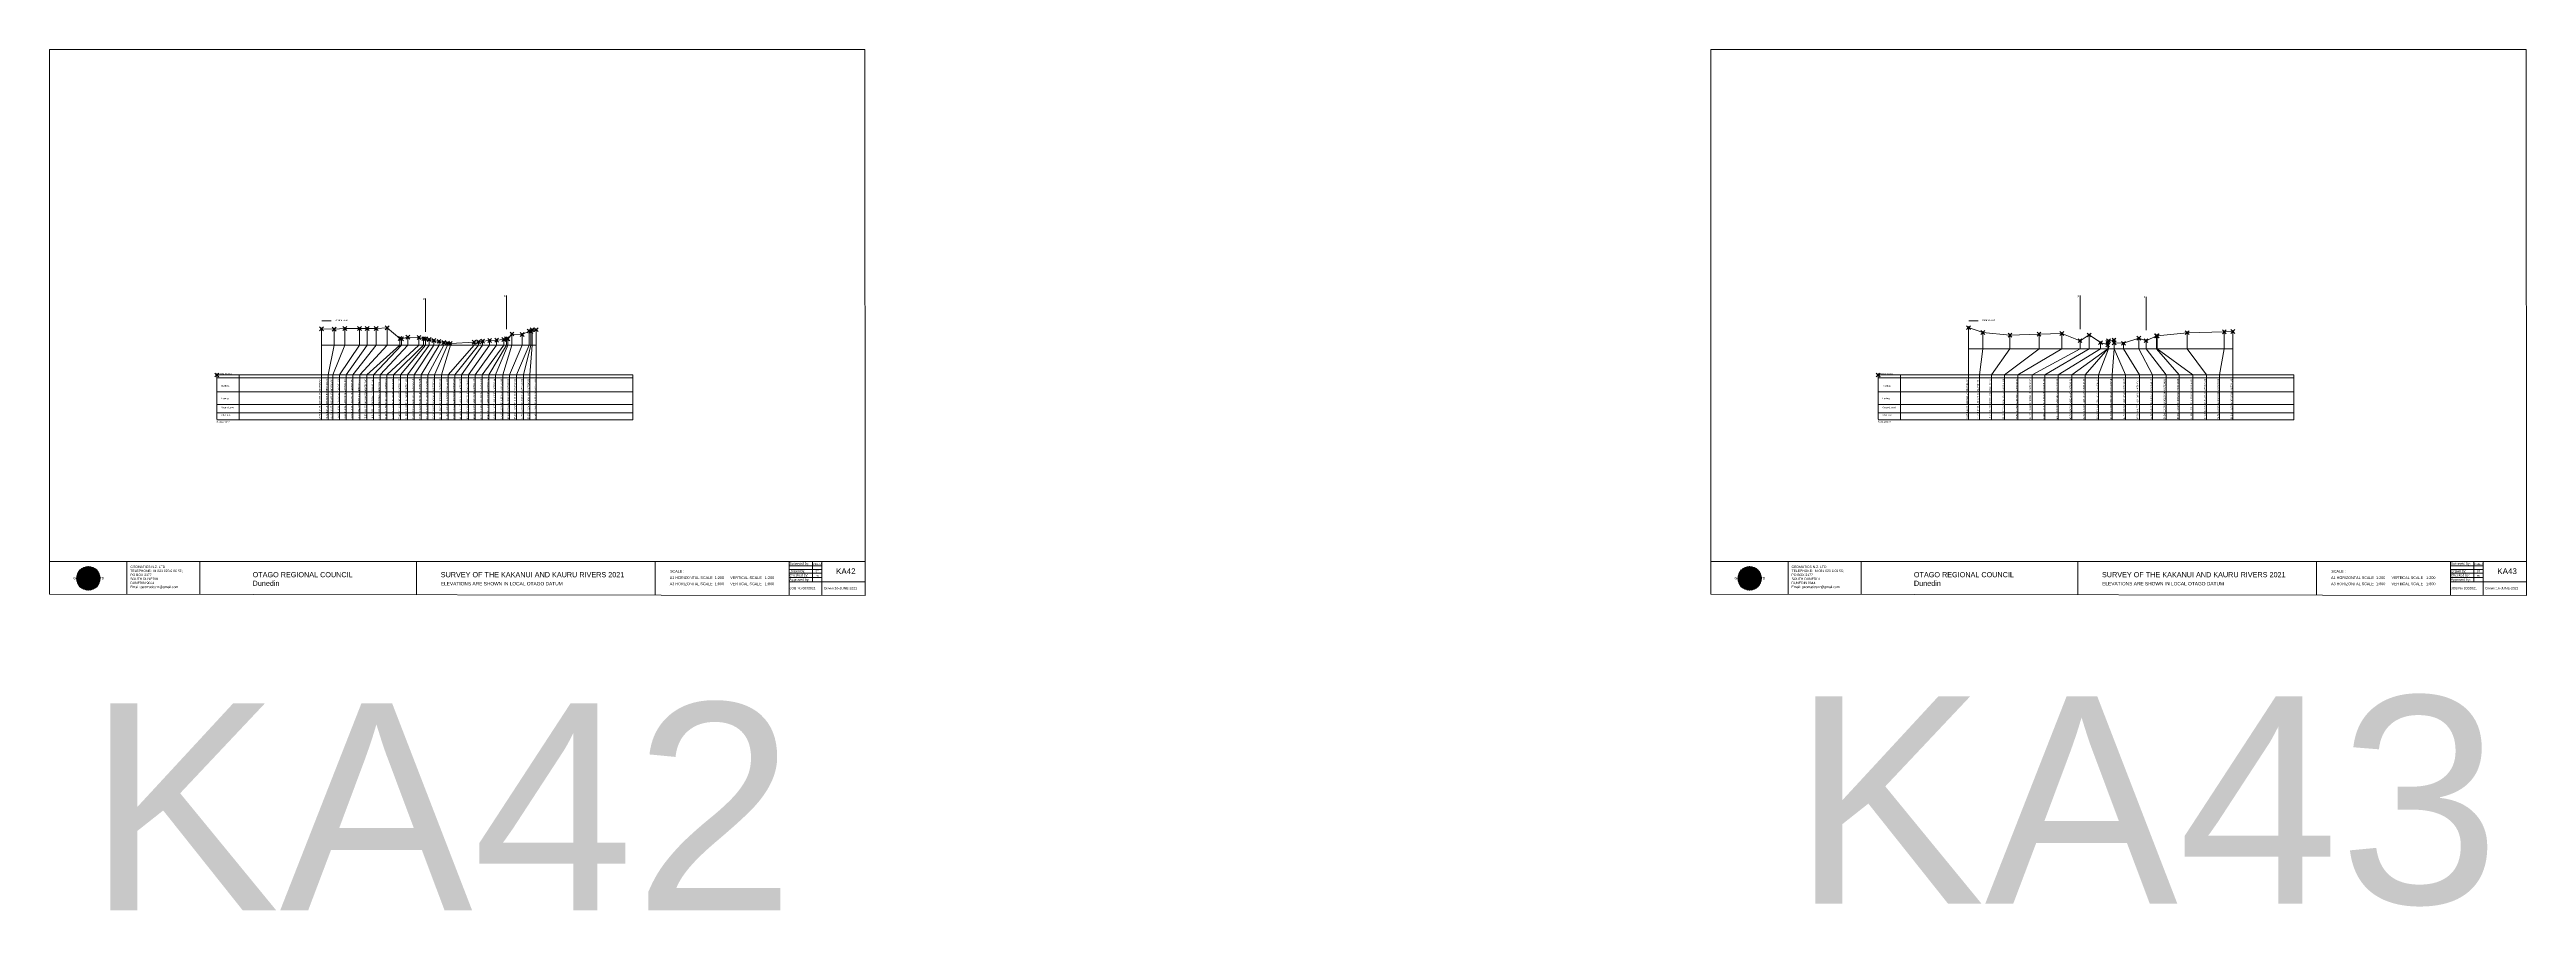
# Model space of a CAD drawing. Header units: millimetres. Extents: x -4102225 to 9709717, y -15023097 to 2258209.
# Drawn here: x 7407378 to 8171970, y -65384 to 200506 of the extents above; entities that cross this region are included whole.
import ezdxf

# ---------------------------------------------------------------- set-up
doc = ezdxf.new("R2010")
doc.units = ezdxf.units.MM
doc.header["$PDMODE"] = 35
doc.header["$PDSIZE"] = 600
doc.layers.get('0').update_dxf_attribs({"lineweight": 0})
doc.layers.add('geo', color=7, linetype='Continuous', lineweight=0)
doc.styles.get("Standard").update_dxf_attribs({"font": 'arial.ttf'})

# ---------------------------------------------------------------- blocks, each defined once
blk = doc.blocks.new('Geomatics_Circle_SPT')
at = {"layer": 'geo', "color": 2, "linetype": 'Continuous', "lineweight": 0}
for p, q in [((0, 25.2), (-25.2, 0)), ((-24.7, 4.9), (-4.9, 24.7)), ((-24.7, -4.9), (4.9, 24.7)), ((4.9, -24.7), (-24.7, 4.9)), ((-24.7, 0), (0, -24.7)), ((-9.7, 23.3), (-23.3, 9.6)), ((9.7, 23.3), (-23.3, -9.7)), ((-23.3, 9.7), (9.7, -23.3)), ((-21, 14), (-14, 21)), ((-21, -14), (14, 21)), ((14, -21), (-21, 14)), ((0, 0), (-17.8, 17.8)), ((0, 0), (-17.8, -17.8)), ((-14, 21), (21, -14)), ((21, 14), (-14, -21)), ((23.3, -9.7), (-9.7, 23.3)), ((-9.7, -23.3), (23.3, 9.7)), ((-4.9, 24.7), (24.7, -4.9)), ((24.7, 4.9), (-4.9, -24.7)), ((25.2, 0), (0, 25.2)), ((0, 0), (17.8, 17.8)), ((0, 0), (17.8, -17.8)), ((0, -24.8), (25.2, 0)), ((4.9, 24.7), (24.7, 4.9)), ((23.3, 9.7), (9.7, 23.3)), ((14, 21), (21, 14)), ((17.8, 18.1), (17.8, 18.1)), ((-4.9, -24.7), (-24.7, -4.9)), ((-23.3, -9.7), (-9.7, -23.3)), ((-14, -21), (-21, -14)), ((-17.8, -17.8), (-17.8, -17.8)), ((24.7, -4.9), (4.9, -24.7)), ((4.9, -24.7), (4.9, -24.7)), ((9.7, -23.3), (23.3, -9.7)), ((21, -14), (14, -21)), ((18.1, -17.8), (18.1, -17.8))]:
    blk.add_line(p, q, dxfattribs=at)
at = {"layer": 'geo', "color": 1, "linetype": 'Continuous', "lineweight": 0}
for p, q in [((-25.2, 0), (9.7, 23.3)), ((-25.2, 0), (-9.6, 23.3)), ((-25.2, 0), (23.3, 9.7)), ((-25.2, 0), (-23.3, 9.7)), ((-23.3, -9.7), (-25.2, 0)), ((-9.6, -23.3), (-25.2, 0)), ((9.7, -23.3), (-25.2, 0)), ((-4.9, 24.8), (-24.7, -4.9)), ((4.9, 24.7), (-24.7, 4.9)), ((14, 21), (-24.7, -4.9)), ((-14, 21), (-24.7, 4.9)), ((21, 14), (-24.7, 4.9)), ((-21, 14), (-24.7, -4.9)), ((0, 0), (-24.7, 4.9)), ((-24.7, 4.9), (-21, -14)), ((-24.7, 4.9), (-4.9, -24.7)), ((-24.7, 4.9), (14, -21)), ((-24.7, 4.9), (-24.7, 4.9)), ((0, 0), (-24.7, -4.9)), ((-23.3, 9.7), (0, 25.2)), ((-23.3, -9.6), (0, 25.2)), ((-23.3, -9.6), (17.8, 17.8)), ((-23.3, 9.7), (-17.8, 17.9)), ((-23.3, -9.6), (-17.8, 17.9)), ((-23.3, 9.7), (17.8, 17.8)), ((-17.8, -17.8), (-23.3, 9.7)), ((0, -25.2), (-23.3, 9.7)), ((-23.3, 9.7), (17.8, -17.8)), ((-23.3, 9.7), (25.2, 0)), ((-23.3, 9.4), (-23.3, 9.4)), ((-23.3, -9.7), (25.2, 0)), ((4.9, 24.8), (-21, -14)), ((-4.9, 24.7), (-21, 14)), ((14, 21), (-21, 14)), ((-14, 21), (-21, -14)), ((0, 0), (-21, 14)), ((-21, 14), (-14, -21)), ((-21, 14), (4.9, -24.7)), ((-21, 14), (-21, 14)), ((24.7, 4.9), (-21, 14)), ((0, 0), (-21, -14)), ((-17.9, 17.6), (-17.9, 17.6)), ((-17.8, 17.8), (9.7, 23.3)), ((-17.8, 17.8), (-9.6, 23.3)), ((-17.8, -17.8), (9.7, 23.3)), ((-17.8, -17.8), (-9.7, 23.3)), ((-9.7, -23.3), (-17.8, 17.8)), ((-17.8, 17.8), (9.7, -23.3)), ((-17.8, 17.8), (23.3, -9.6)), ((-17.8, 17.8), (23.3, 9.7)), ((-17.8, -17.8), (23.3, 9.7)), ((4.9, 24.7), (-14, 21)), ((-4.9, 24.7), (-14, -20.9)), ((0, 0), (-14, 21)), ((-14, 21), (-4.9, -24.7)), ((-14, 21), (-14, 21)), ((24.7, -4.9), (-14, 21)), ((21, 14), (-14, 21)), ((-14, -21), (24.7, 4.9)), ((0, 0), (-14, -21)), ((-9.8, 23.1), (-9.8, 23.1)), ((-9.7, 23.3), (0, 25.2)), ((-9.7, 23.3), (0, -25.2)), ((-9.7, -23.3), (0, 25.2)), ((-9.6, 23.3), (17.8, -17.8)), ((-9.6, 23.3), (25.2, 0)), ((-9.6, 23.3), (17.8, 17.8)), ((-9.6, -23.3), (17.8, 17.9)), ((25.2, 0), (-9.6, -23.3)), ((0, 0), (-4.9, 24.7)), ((-4.9, 24.7), (-4.9, 24.7)), ((21, -14), (-4.9, 24.7)), ((24.8, 4.9), (-4.9, 24.7)), ((14, 21), (-4.9, 24.7)), ((-4.9, -24.7), (21, 14)), ((0, 0), (-4.9, -24.7)), ((-0.2, 25.1), (-0.2, 25.1)), ((0, 25.2), (9.7, -23.3)), ((0, 25.2), (23.3, -9.7)), ((0, 25.2), (23.3, 9.7)), ((0, 25.2), (9.7, 23.3)), ((0, 0), (4.9, 24.7)), ((0, -25.2), (9.7, 23.3)), ((0, 0), (14, 21)), ((0, 0), (21, 14)), ((23.3, 9.7), (0, -25.2)), ((0, 0), (24.8, 4.9)), ((0, 0), (4.9, -24.7)), ((0, 0), (14, -21)), ((0, 0), (21, -14)), ((0, 0), (24.8, -4.9)), ((21, 14), (4.9, 24.8)), ((14, -21), (4.9, 24.7)), ((24.7, -4.9), (4.9, 24.7)), ((4.9, 24.7), (4.9, 24.7)), ((4.9, -24.7), (14, 21)), ((4.9, -24.7), (24.7, 4.9)), ((9.4, 23.3), (9.4, 23.3)), ((9.7, 23.3), (17.8, -17.8)), ((9.7, 23.3), (25.2, 0)), ((9.7, 23.3), (17.8, 17.9)), ((17.8, 17.8), (9.7, -23.3)), ((25.2, 0), (9.7, -23.3)), ((21, -14), (14, 21)), ((24.7, 4.9), (14, 21)), ((14, 21), (14, 21)), ((14, -21), (21, 14)), ((17.6, 17.9), (17.6, 17.9)), ((17.8, 17.8), (23.3, -9.7)), ((17.8, 17.8), (23.3, 9.7)), ((23.3, 9.7), (17.8, -17.8)), ((24.7, -4.9), (21, 14)), ((21, 14), (21, 14)), ((21, -14), (24.7, 4.9)), ((23.1, 9.8), (23.1, 9.8)), ((23.3, 9.7), (25.2, 0)), ((25.2, 0), (23.3, -9.6)), ((24.7, 4.9), (24.7, 4.9)), ((25.1, 0.2), (25.1, 0.2)), ((-25.2, 0), (23.3, -9.7)), ((-25.1, -0.2), (-25.1, -0.2)), ((-24.7, -4.9), (-24.7, -4.9)), ((-24.7, -4.9), (-14, -21)), ((-24.7, -4.9), (4.9, -24.7)), ((-24.7, -4.9), (21, -14)), ((-17.8, -17.8), (-23.3, -9.7)), ((0, -25.2), (-23.3, -9.6)), ((17.8, -17.8), (-23.3, -9.6)), ((-23.1, -9.8), (-23.1, -9.8)), ((-21, -14), (24.7, -4.9)), ((-21, -14), (-21, -14)), ((-21, -14), (-4.9, -24.7)), ((-21, -14), (14, -21)), ((23.3, -9.7), (-17.8, -17.8)), ((-9.6, -23.3), (-17.8, -17.8)), ((9.7, -23.3), (-17.8, -17.8)), ((-17.6, -17.9), (-17.6, -17.9)), ((-14, -21), (21, -14)), ((-14, -21), (-14, -21)), ((-14, -21), (4.9, -24.7)), ((17.8, -17.8), (-9.7, -23.3)), ((0, -25.2), (-9.7, -23.3)), ((-9.4, -23.3), (-9.4, -23.3)), ((-4.9, -24.7), (24.7, -4.9)), ((-4.9, -24.7), (14, -21)), ((-4.9, -24.7), (-4.9, -24.7)), ((23.3, -9.6), (0, -25.2)), ((9.7, -23.3), (0, -25.2)), ((0.2, -25.1), (0.2, -25.1)), ((4.9, -24.7), (21, -14)), ((4.9, -24.7), (4.9, -24.7)), ((17.8, -17.8), (9.7, -23.3)), ((9.8, -23.1), (9.8, -23.1)), ((14, -21), (24.7, -4.9)), ((14, -21), (14, -21)), ((23.3, -9.6), (17.8, -17.8)), ((17.9, -17.6), (17.9, -17.6)), ((21, -14), (21, -14)), ((23.3, -9.4), (23.3, -9.4)), ((24.7, -4.9), (24.7, -4.9))]:
    blk.add_line(p, q, dxfattribs=at)
at = {"layer": 'geo', "color": 114, "linetype": 'Continuous', "lineweight": 0}
for p, q in [((17.9, 17.8), (-25.2, 0)), ((-24.7, 4.9), (14, 21)), ((-24.7, -4.9), (21, 14)), ((-14, -21), (-24.7, 4.9)), ((9.7, 23.3), (-23.3, 9.7)), ((0, 0), (-23.3, 9.7)), ((-23.3, 9.7), (-9.7, -23.3)), ((0, 0), (-23.3, -9.7)), ((-4.9, -24.7), (-21, 14)), ((-20.9, 14), (4.9, 24.7)), ((24.8, 4.9), (-20.9, -14)), ((0, 25.2), (-17.8, 17.8)), ((-17.8, 17.8), (0, -25.2)), ((-14, 21), (-4.9, 24.7)), ((4.9, -24.7), (-14, 21)), ((0, 0), (-9.7, 23.3)), ((0, 0), (-9.7, -23.3)), ((-4.9, 24.7), (14, -21)), ((17.8, -17.8), (0, 25.2)), ((0, 0), (9.7, 23.3)), ((0, 0), (23.3, 9.7)), ((0, 0), (9.7, -23.3)), ((0, 0), (23.3, -9.7)), ((4.9, 24.7), (21, -14)), ((23.3, -9.7), (9.7, 23.3)), ((14, 21), (24.7, -4.9)), ((25.2, 0), (17.8, 17.8)), ((21, 14), (24.7, 4.9)), ((-25.2, 0), (-17.8, -17.8)), ((-21, -14), (-24.7, -4.9)), ((-17.8, -17.8), (25.2, 0)), ((24.8, -4.9), (-14, -21)), ((-9.6, -23.3), (23.3, -9.7)), ((21, -14), (-4.9, -24.8)), ((0, -25.2), (17.9, -17.8)), ((14, -21), (4.9, -24.8))]:
    blk.add_line(p, q, dxfattribs=at)
at = {"layer": 'geo', "color": 250, "linetype": 'Continuous', "lineweight": 0}
for p, q in [((0, 0), (-25.2, 0)), ((24.7, 4.9), (-24.7, 4.9)), ((-24.7, 4.9), (-24.7, -4.9)), ((-23.3, 9.7), (23.3, 9.7)), ((-23.3, 9.7), (-23.3, 9.7)), ((-23.3, -9.7), (-23.3, 9.7)), ((21, 14), (-21, 14)), ((-21, 14), (-21, -14)), ((-17.8, 17.8), (17.8, 17.8)), ((-17.8, -17.8), (-17.8, 17.8)), ((-14, 21), (-14, 21)), ((14, 21), (-14, 21)), ((-14, 20.9), (-14, -21)), ((-9.7, 23.3), (9.7, 23.3)), ((-9.7, -23.3), (-9.7, 23.3)), ((-4.9, 24.7), (4.9, 24.7)), ((-4.9, 24.7), (-4.9, -24.7)), ((0, 0), (0, 25.2)), ((0, 0), (0, -25.2)), ((0, 0), (25.2, 0)), ((4.9, 24.7), (4.9, -24.7)), ((9.7, -23.3), (9.7, 23.3)), ((14, 21), (14, -21)), ((17.8, -17.8), (17.8, 17.8)), ((21, 14), (21, 14)), ((21, -14), (21, 14)), ((23.3, 9.7), (23.3, -9.7)), ((24.7, 4.9), (24.7, 4.9)), ((24.7, -4.9), (24.7, 4.9)), ((-24.7, -4.9), (24.7, -4.9)), ((23.3, -9.7), (-23.3, -9.7)), ((-21, -14), (21, -14)), ((17.8, -17.8), (-17.8, -17.8)), ((-14, -21), (14, -21)), ((9.7, -23.3), (-9.7, -23.3)), ((-4.9, -24.7), (4.9, -24.7))]:
    blk.add_line(p, q, dxfattribs=at)
blk = doc.blocks.new('GeomaticsNZ TITLE BLOCK')
at = {"color": 7, "linetype": 'Continuous', "lineweight": 0}
for p, q in [((0, 94.9), (0, 1579.2)), ((0, 1579.2), (2363.4, 1579.2)), ((2363.4, 1579.2), (2364, 94.9)), ((2364, 94.9), (0, 94.9)), ((0, 94.9), (0, 0)), ((15.9, 94.9), (2364, 94.9)), ((224.3, 95.2), (224.3, -0.3)), ((2364, 94.9), (382.6, 94.9)), ((435.8, 95.2), (435.8, -0.7)), ((1063.4, 94.9), (1063.4, -2.4)), ((1755.4, 94.9), (1755.4, -2.6)), ((2143.9, 94.9), (2143.7, -3)), ((2143.9, 81.9), (2238.6, 81.7)), ((2211.5, 94.9), (2211.5, 36.1)), ((2238.6, 94.8), (2238.6, -3.2)), ((2364, -3.5), (2364, 94.9)), ((0, 0), (2364, -3.5)), ((2143.6, 60.4), (2238.6, 60.4)), ((2143.8, 48.6), (2238.6, 48.6)), ((2143.8, 35.4), (2364, 35.3)), ((2143.9, 71), (2238.6, 71))]:
    blk.add_line(p, q, dxfattribs=at)
at = {"color": 7, "linetype": 'Continuous', "lineweight": 0, "xscale": 1.36, "yscale": 1.36, "zscale": 1.36}
blk.add_blockref('Geomatics_Circle_SPT', (112.4, 45.7), dxfattribs=at)
at = {"color": 7, "linetype": 'Continuous', "lineweight": 0}
for s, p in [('PK&RR', (2213.2, 84.8)), ('ST', (2220.3, 63.6)), ('PK', (2220.4, 50.6))]:
    blk.add_text(s, height=5, dxfattribs=at).set_placement(p)
at = {"color": 7, "linetype": 'Continuous', "lineweight": 0, "attachment_point": 1}
for s, width, heights, insert, char_height in [('{\\C256;GEOMATICS N.Z. LTD                   \\PTELEPHONE:  M 021 023 6 00 55;\\PPO BOX 2177\\PSOUTH DUNEDIN\\PDUNEDIN 9044\\PEmail: geomaticsnz@gmail.com}', 3535.727, [94.7], (234, 82.7), 7), ('{\\C256;Surveyed by:}', 3535.727, [0], (2144.7, 92.4), 7), ('{\\C256;Geomatics N.Z. LTD                   }', 125.079, [15.8], (68.8, 49.9), 7), ('{\\C256;OTAGO REGIONAL COUNCIL\\PDunedin}', 3535.727, [0], (588.6, 64), 15), ('{\\C256;SURVEY OF THE KAKANUI AND KAURU RIVERS 2021}', 3535.727, [0], (1133.8, 64), 15), ('{\\C256;ELEVATIONS ARE SHOWN IN LOCAL OTAGO DATUM}', 3535.727, [0], (1134.1, 35.4), 10), ('{\\C256;Approved by:}', 3535.727, [0], (2144.7, 45.9), 7), ('{\\C256;Checked by:}', 3535.727, [0], (2144.7, 58.6), 7), ('{\\C256;JOB No 0032021}', 3535.727, [0], (2145.3, 20.8), 7), ('{\\C256;Drawn by:}', 3535.727, [0], (2145.8, 70.4), 7), ('{\\C256;Drawn:16-JUNE-2021}', 3535.727, [0], (2244.7, 20.7), 7)]:
    blk.add_mtext_dynamic_manual_height_columns(s, width=width, gutter_width=159, heights=heights, dxfattribs=dict(at, insert=insert, char_height=char_height))

msp = doc.modelspace()

# ---------------------------------------------------------------- linework, layer by layer
at = {"lineweight": 0}
for p, q in [((7523434.476, 113287.219), (7523434.476, 123645.857)), ((7548424.827, 114160.652), (7548424.827, 124519.29)), ((8034170.529, 114158.031), (8034170.529, 124516.669)), ((8054543.352, 113801.077), (8054543.352, 124159.715)), ((7999732.381, 114623), (7999732.381, 86175.74)), ((7999732.381, 108049.629), (8081336.593, 108049.629)), ((8004158.608, 108049.629), (8003146.601, 100000)), ((8004158.608, 113113), (8004158.608, 108049.629)), ((8012543.883, 108049.629), (8006824.61, 100000)), ((8021512.501, 108049.629), (8010825.797, 100000)), ((8012543.883, 112262), (8012543.883, 108049.629)), ((8028512.086, 108049.629), (8015011.577, 100000)), ((8034170.529, 108049.629), (8019382.109, 100000)), ((8021512.501, 112572), (8021512.501, 108049.629)), ((8036953.216, 108049.629), (8023260.154, 100000)), ((8040507.869, 108049.629), (8027424.552, 100000)), ((8028512.086, 112821), (8028512.086, 108049.629)), ((8042717.653, 108049.629), (8031584.912, 100000)), ((8034170.529, 110581), (8034170.529, 108049.629)), ((8042704.82, 108049.629), (8035745.272, 100000)), ((8036953.216, 112341), (8036953.216, 108049.629)), ((8042927.335, 108049.629), (8039881.874, 100000)), ((8040507.869, 109981), (8040507.869, 108049.629)), ((8042704.82, 109311), (8042704.82, 108049.629)), ((8042717.653, 110071), (8042717.653, 108049.629)), ((8042927.335, 110581), (8042927.335, 108049.629)), ((8044660.06, 108049.629), (8044094.104, 100000)), ((8044660.06, 110811), (8044660.06, 108049.629)), ((8044719.426, 109931), (8044719.426, 108049.629)), ((8044719.426, 108049.629), (8048245.119, 100000)), ((8047575.019, 109770), (8047575.019, 108049.629)), ((8047575.019, 108049.629), (8052517.138, 100000)), ((8052317.69, 111370), (8052317.69, 108049.629)), ((8052317.69, 108049.629), (8056558.791, 100000)), ((8054543.352, 110581), (8054543.352, 108049.629)), ((8054543.352, 108049.629), (8060734.434, 100000)), ((8057789.258, 112070), (8057789.258, 108049.629)), ((8057789.258, 108049.629), (8064785.511, 100000)), ((8057990.243, 112110), (8057990.243, 108049.629)), ((8057990.243, 108049.629), (8068932.567, 100000)), ((8067240.618, 113059), (8067240.618, 108049.629)), ((8067240.618, 108049.629), (8073155.962, 100000)), ((8078705.313, 108049.629), (8077192.31, 100000)), ((8078705.313, 113289), (8078705.313, 108049.629)), ((8081336.593, 113389), (8081336.593, 86175.74)), ((7459019.599, 100000), (7459019.599, 86302.518)), ((7459019.599, 100000), (7587394.726, 100000)), ((7465921.94, 100000), (7465921.94, 86175.74)), ((7971833.665, 100000), (7971833.665, 86302.518)), ((7971833.665, 100000), (8100208.792, 100000)), ((7978736.007, 100000), (7978736.007, 86175.74)), ((8003146.601, 86175.74), (8003146.601, 100000)), ((8006824.61, 86175.74), (8006824.61, 100000)), ((8010825.797, 86175.74), (8010825.797, 100000)), ((8015011.577, 86175.74), (8015011.577, 100000)), ((8019382.109, 86175.74), (8019382.109, 100000)), ((8023260.154, 86175.74), (8023260.154, 100000)), ((8027424.552, 86175.74), (8027424.552, 100000)), ((8031584.912, 86175.74), (8031584.912, 100000)), ((8035745.272, 86175.74), (8035745.272, 100000)), ((8039881.874, 86175.74), (8039881.874, 100000)), ((8044094.104, 86175.74), (8044094.104, 100000)), ((8048245.119, 86175.74), (8048245.119, 100000)), ((8052517.138, 86175.74), (8052517.138, 100000)), ((8056558.791, 86175.74), (8056558.791, 100000)), ((8060734.434, 86175.74), (8060734.434, 100000)), ((8064785.511, 86175.74), (8064785.511, 100000)), ((8068932.567, 86175.74), (8068932.567, 100000)), ((8073155.962, 86175.74), (8073155.962, 100000)), ((8077192.31, 86175.74), (8077192.31, 100000)), ((8100208.792, 100000), (8100208.792, 86175.74)), ((7459019.599, 99153.568), (7587394.726, 99153.568)), ((7459019.599, 94830.946), (7587394.726, 94830.946)), ((7971833.665, 99153.568), (8100208.792, 99153.568)), ((7971833.665, 94830.946), (8100208.792, 94830.946)), ((7459019.599, 90885.991), (7587394.726, 90885.991)), ((7459019.599, 88325.82), (7587394.726, 88325.82)), ((7459019.599, 86175.74), (7587394.726, 86175.74)), ((7971833.665, 90885.991), (8100208.792, 90885.991)), ((7971833.665, 88325.82), (8100208.792, 88325.82)), ((7971833.665, 86175.74), (8100208.792, 86175.74))]:
    msp.add_line(p, q, dxfattribs=at)
at = {"color": 1, "lineweight": 0}
for p, q in [((7491420.522, 116673.482), (7494327.253, 116673.482)), ((7999796.078, 116673.482), (8002702.809, 116673.482))]:
    msp.add_line(p, q, dxfattribs=at)
for p, q in [((7491304.333, 114232), (7491304.333, 86175.74)), ((7491304.333, 109237.972), (7557605.304, 109237.972)), ((7495246.948, 109237.972), (7493371.388, 100000)), ((7498514.361, 109237.972), (7494796.431, 100000)), ((7495246.948, 114162), (7495246.948, 109237.972)), ((7503091.318, 109237.972), (7496851.038, 100000)), ((7498514.361, 114372), (7498514.361, 109237.972)), ((7505413.886, 109237.972), (7498905.645, 100000)), ((7508224.174, 109237.972), (7501039.341, 100000)), ((7503091.318, 114322), (7503091.318, 109237.972)), ((7511567.047, 109237.972), (7503155.728, 100000)), ((7515560.403, 109237.972), (7505285.408, 100000)), ((7505413.886, 114362), (7505413.886, 109237.972)), ((7508224.174, 114351), (7508224.174, 109237.972)), ((7511567.047, 114531), (7511567.047, 109237.972)), ((7515560.403, 111231), (7515560.403, 109237.972)), ((7516038.628, 111131), (7516038.628, 109237.972)), ((7517966.823, 111641), (7517966.823, 109237.972)), ((7521409.562, 111551), (7521409.562, 109237.972)), ((7522860.602, 111201), (7522860.602, 109237.972)), ((7523434.476, 111151), (7523434.476, 109237.972)), ((7524552.121, 110930), (7524552.121, 109237.972)), ((7525999.257, 110650), (7525999.257, 109237.972)), ((7527605.765, 110370), (7527605.765, 109237.972)), ((7529117.49, 110030), (7529117.49, 109237.972)), ((7530231.586, 109870), (7530231.586, 109237.972)), ((7531099.681, 109730), (7531099.681, 109237.972)), ((7538416.14, 110160), (7538416.14, 109237.972)), ((7539765.136, 110240), (7539765.136, 109237.972)), ((7541076.308, 110470), (7541076.308, 109237.972)), ((7543233.542, 110649), (7543233.542, 109237.972)), ((7545396.689, 110769), (7545396.689, 109237.972)), ((7547612.472, 110979), (7547612.472, 109237.972)), ((7548424.827, 111149), (7548424.827, 109237.972)), ((7548877.942, 111169), (7548877.942, 109237.972)), ((7550122.21, 112649), (7550122.21, 109237.972)), ((7553238.304, 112479), (7553238.304, 109237.972)), ((7555426.031, 113569), (7555426.031, 109237.972)), ((7555949.575, 113399), (7555949.575, 109237.972)), ((7556331.608, 113939), (7556331.608, 109237.972)), ((7493371.388, 86175.74), (7493371.388, 100000)), ((7494796.431, 86175.74), (7494796.431, 100000)), ((7496851.038, 86175.74), (7496851.038, 100000)), ((7498905.645, 86175.74), (7498905.645, 100000)), ((7501039.341, 86175.74), (7501039.341, 100000)), ((7503155.728, 86175.74), (7503155.728, 100000)), ((7505285.408, 86175.74), (7505285.408, 100000)), ((7507337.528, 86175.74), (7507337.528, 100000)), ((7509392.231, 86175.74), (7509392.231, 100000)), ((7511494.559, 86175.74), (7511494.559, 100000)), ((7513581.012, 86175.74), (7513581.012, 100000)), ((7515682.671, 86175.74), (7515682.671, 100000)), ((7517836.642, 86175.74), (7517836.642, 100000)), ((7519938.875, 86175.74), (7519938.875, 100000)), ((7522072.189, 86175.74), (7522072.189, 100000)), ((7524118.476, 86175.74), (7524118.476, 100000)), ((7526250.164, 86175.74), (7526250.164, 100000)), ((7528329.922, 86175.74), (7528329.922, 100000)), ((7530386.155, 86175.74), (7530386.155, 100000)), ((7532477.199, 86175.74), (7532477.199, 100000)), ((7534593.203, 86175.74), (7534593.203, 100000)), ((7536722.309, 86175.74), (7536722.309, 100000)), ((7538773.76, 86175.74), (7538773.76, 100000)), ((7540886.417, 86175.74), (7540886.417, 100000)), ((7541076.308, 100000), (7541076.308, 99937.692)), ((7542958.525, 86175.74), (7542958.525, 100000)), ((7545081.128, 86175.74), (7545081.128, 100000)), ((7547355.024, 86175.74), (7547355.024, 100000)), ((7549370.995, 86175.74), (7549370.995, 100000)), ((7551504.309, 86175.74), (7551504.309, 100000)), ((7553707.818, 86175.74), (7553707.818, 100000)), ((7555630.067, 86175.74), (7555630.067, 100000)), ((7587394.726, 100000), (7587394.726, 86175.74))]:
    msp.add_line(p, q)
at = {"color": 7}
for p, q in [((7516038.628, 109237.972), (7507337.528, 100000)), ((7517966.823, 109237.972), (7509392.231, 100000)), ((7521409.562, 109237.972), (7511494.559, 100000)), ((7522860.602, 109237.972), (7513581.012, 100000)), ((7523434.476, 109237.972), (7515682.671, 100000)), ((7524552.121, 109237.972), (7517836.642, 100000)), ((7525999.257, 109237.972), (7519938.875, 100000)), ((7527605.765, 109237.972), (7522072.189, 100000)), ((7529117.49, 109237.972), (7524118.476, 100000)), ((7530231.586, 109237.972), (7526250.164, 100000)), ((7531099.681, 109237.972), (7528329.922, 100000)), ((7538416.14, 109237.972), (7530386.155, 100000)), ((7539765.136, 109237.972), (7532477.199, 100000)), ((7541076.308, 109237.972), (7534593.203, 100000)), ((7543233.542, 109237.972), (7536722.309, 100000)), ((7545396.689, 109237.972), (7538773.76, 100000)), ((7547612.472, 109237.972), (7540886.417, 100000)), ((7548424.827, 109237.972), (7542958.525, 100000)), ((7548877.942, 109237.972), (7545081.128, 100000)), ((7550122.21, 109237.972), (7547355.024, 100000)), ((7553238.304, 109237.972), (7549370.995, 100000)), ((7555426.031, 109237.972), (7551504.309, 100000)), ((7555949.575, 109237.972), (7553707.818, 100000)), ((7556331.608, 109237.972), (7555630.067, 100000)), ((7557605.304, 113979), (7557605.304, 86175.74))]:
    msp.add_line(p, q, dxfattribs=at)
at = {"color": 1}
for points in [[(7491304.333, 114232), (7495246.948, 114162), (7498514.361, 114372), (7503091.318, 114322), (7505413.886, 114362), (7508224.174, 114351), (7511567.047, 114531), (7515560.403, 111231), (7516038.628, 111131), (7517966.823, 111641), (7521409.562, 111551), (7522860.602, 111201), (7523434.476, 111151), (7524552.121, 110930), (7525999.257, 110650), (7527605.765, 110370), (7529117.49, 110030), (7530231.586, 109870), (7531099.681, 109730), (7538416.14, 110160), (7539765.136, 110240), (7541076.308, 110470), (7543233.542, 110649), (7545396.689, 110769), (7547612.472, 110979), (7548424.827, 111149), (7548877.942, 111169), (7550122.21, 112649), (7553238.304, 112479), (7555426.031, 113569), (7555949.575, 113569), (7556331.608, 113939), (7557605.304, 113979)], [(7999732.381, 114623), (8004158.608, 113113), (8012543.883, 112262), (8021512.501, 112572), (8028512.086, 112821), (8034170.529, 110581), (8036953.216, 112341), (8040507.869, 109981), (8042704.82, 109311), (8042704.82, 110071), (8042927.335, 110581), (8044660.06, 110811), (8044719.426, 109931), (8047575.019, 109770), (8052317.69, 111370), (8054543.352, 110581), (8057789.258, 112070), (8057990.243, 112110), (8067240.618, 113059), (8078705.313, 113289), (8081336.593, 113389)]]:
    msp.add_lwpolyline(points, dxfattribs=at)
at = {"color": 7}
for p in [(7491304.333, 114232), (7495246.948, 114162), (7498514.361, 114372), (7503091.318, 114322), (7505413.886, 114362), (7508224.174, 114351), (7511567.047, 114531), (7999732.381, 114623), (7515560.403, 111231), (7516038.628, 111131), (7517966.823, 111641), (7521409.562, 111551), (7522860.602, 111201), (7523434.476, 111151), (7524552.121, 110930), (7525999.257, 110650), (7527605.765, 110370), (7529117.49, 110030), (7530231.586, 109870), (7531099.681, 109730), (7538416.14, 110160), (7539765.136, 110240), (7541076.308, 110470), (7543233.542, 110649), (7545396.689, 110769), (7547612.472, 110979), (7548424.827, 111149), (7548877.942, 111169), (7550122.21, 112649), (7553238.304, 112479), (7555426.031, 113569), (7555949.575, 113399), (7556331.608, 113939), (7557605.304, 113979), (8004158.608, 113113), (8012543.883, 112262), (8021512.501, 112572), (8028512.086, 112821), (8034170.529, 110581), (8036953.216, 112341), (8040507.869, 109981), (8042704.82, 109311), (8042717.653, 110071), (8042927.335, 110581), (8044660.06, 110811), (8044719.426, 109931), (8047575.019, 109770), (8052317.69, 111370), (8054543.352, 110581), (8057789.258, 112070), (8057990.243, 112110), (8067240.618, 113059), (8078705.313, 113289), (8081336.593, 113389)]:
    msp.add_point(p, dxfattribs=at)
at = {"lineweight": 0}
for p in [(7459019.599, 100000), (7459019.599, 100000), (7971833.665, 100000), (7971833.665, 100000)]:
    msp.add_point(p, dxfattribs=at)

# ---------------------------------------------------------------- block references
at = {"color": 7, "lineweight": 0, "xscale": 106.5053773992074, "yscale": 106.5053773992074, "zscale": 106.5053773992074}
for p in [(7407378.428, 32308.825), (7920192.495, 32308.825)]:
    msp.add_blockref('GeomaticsNZ TITLE BLOCK', p, dxfattribs=at)

# ---------------------------------------------------------------- texts
at = {"lineweight": 0}
for s, height, p in [('Ground Level', 473.07414, (7495612.854, 116673.482)), ('Ground Level', 473.07414, (8003988.41, 116673.482)), ('DATUM 100.00', 473.07414, (7458952.662, 100135.982)), ('DATUM 100.00', 473.07414, (7971766.728, 100135.982)), ('Easting', 473.0741, (7460394.782, 92527.941)), ('Northing', 473.0741, (7460463.666, 96387.343)), ('Easting', 473.0741, (7973208.849, 92527.941)), ('Northing', 473.0741, (7973277.732, 96387.343)), ('Section KA42', 473.07414, (7458952.651, 85257.825)), ('Ground Level', 473.07414, (7460411.885, 89738.63)), ('Chainage', 473.0741, (7460414.144, 87414.494)), ('Section KA43', 473.07414, (7971766.718, 85257.825)), ('Ground Level', 473.07414, (7973225.952, 89738.63)), ('Chainage', 473.0741, (7973228.21, 87414.494))]:
    msp.add_text(s, height=height, dxfattribs=at).set_placement(p)
for s, p in [(' -8.70  114.23  1430168.18  4997505.82', (7491085.957, 86153.571)), (' -4.75  114.16  1430164.96  4997508.14', (7493182.554, 86153.571)), (' -1.49  114.37  1430162.13  4997509.82', (7494693.009, 86153.571)), ('  3.09  114.32  1430157.97  4997511.70', (7496789.606, 86146.409)), ('  5.41  114.36  1430155.94  4997512.83', (7498886.204, 86146.75)), ('  8.22  114.35  1430153.26  4997513.75', (7500982.801, 86147.432)), (' 11.57  114.53  1430150.45  4997515.61', (7503079.398, 86099.683)), (' 15.56  111.23  1430146.88  4997517.40', (7505175.995, 86099.683)), (' 16.04  111.13  1430146.44  4997517.59', (7507272.592, 86099.683)), (' 17.97  111.64  1430144.75  4997518.52', (7509369.189, 86099.683)), (' 21.41  111.55  1430141.64  4997520.00', (7511465.786, 86155.276)), (' 22.86  111.20  1430140.43  4997520.82', (7513562.383, 86155.276)), (' 23.43  111.15  1430140.05  4997521.33', (7515658.98, 86155.276)), (' 24.55  110.93  1430139.05  4997521.83', (7517755.577, 86155.276)), (' 26.00  110.65  1430137.81  4997522.58', (7519852.174, 86155.276)), (' 27.61  110.37  1430136.40  4997523.35', (7521948.771, 86155.276)), (' 29.12  110.03  1430135.06  4997524.05', (7524045.368, 86155.276)), (' 30.23  109.87  1430134.36  4997525.09', (7526141.965, 86146.409)), (' 31.10  109.73  1430133.50  4997525.33', (7528238.562, 86146.409)), (' 38.42  110.16  1430126.96  4997528.62', (7530335.159, 86146.409)), (' 39.77  110.24  1430125.67  4997529.07', (7532431.756, 86146.409)), (' 41.08  110.47  1430124.44  4997529.55', (7534528.353, 86166.872)), (' 43.23  110.65  1430122.70  4997530.87', (7536624.951, 86166.872)), (' 45.40  110.77  1430120.76  4997531.83', (7538721.548, 86166.872)), (' 47.61  110.98  1430118.89  4997533.03', (7540818.145, 86166.872)), (' 48.42  111.15  1430118.08  4997533.24', (7542914.742, 86166.872)), (' 48.88  111.17  1430117.70  4997533.49', (7545011.339, 86166.872)), (' 50.12  112.65  1430116.54  4997533.96', (7547107.936, 86146.75)), (' 53.24  112.48  1430113.83  4997535.50', (7549204.533, 86146.75)), (' 55.43  113.57  1430111.97  4997536.66', (7551301.13, 86146.75)), (' 55.95  113.40  1430111.51  4997536.91', (7553397.727, 86146.75)), (' 56.33  113.94  1430111.06  4997536.88', (7555494.324, 86146.75)), (' 57.61  113.98  1430110.12  4997537.82', (7557590.921, 86146.75)), (' -0.27  114.62  1430186.47  4997181.57', (7999565.132, 86153.571)), ('  4.16  113.11  1430182.19  4997182.61', (8002910.14, 86166.872)), (' 12.54  112.26  1430174.06  4997184.67', (8006617.603, 86099.683)), (' 21.51  112.57  1430165.37  4997186.89', (8010761.011, 86155.276)), (' 28.51  112.82  1430158.61  4997188.71', (8014904.419, 86155.276)), (' 34.17  110.58  1430153.13  4997190.12', (8019047.827, 86146.409)), (' 36.95  112.34  1430150.34  4997190.43', (8023191.234, 86146.409)), (' 40.51  109.98  1430146.67  4997190.33', (8027334.642, 86166.872)), (' 42.70  109.31  1430144.40  4997190.21', (8031478.05, 86166.872)), (' 42.72  110.07  1430144.43  4997190.42', (8035621.458, 86166.872)), (' 42.93  110.58  1430144.22  4997190.44', (8039764.866, 86166.872)), (' 44.66  110.81  1430142.48  4997190.58', (8043908.274, 86166.872)), (' 44.72  109.93  1430142.50  4997190.97', (8048051.682, 86166.872)), (' 47.58  109.77  1430139.81  4997192.04', (8052195.09, 86166.872)), (' 52.32  111.37  1430135.57  4997194.70', (8056338.498, 86146.75)), (' 54.54  110.58  1430133.34  4997194.96', (8060481.906, 86146.75)), (' 57.79  112.07  1430130.00  4997194.96', (8064625.313, 86146.75)), (' 57.99  112.11  1430129.81  4997195.03', (8068768.721, 86146.75)), (' 67.24  113.06  1430120.82  4997197.21', (8072912.129, 86149.478)), (' 78.71  113.29  1430109.68  4997199.92', (8077055.537, 86142.657)), (' 81.34  113.39  1430107.29  4997201.23', (8081198.945, 86147.432))]:
    msp.add_text(s, height=500, rotation=90).set_placement(p)
at = {"color": 7, "lineweight": 0}
for s, height, p in [('SCALE :  ', 823.5746, (7598920.088, 38946.775)), ('KA42', 1764.8028, (7650166.255, 38516.106)), ('SCALE :  ', 823.5746, (8111734.155, 38946.775)), ('KA43', 1764.8028, (8162980.322, 38516.106)), ('A1 HORIZONTAL SCALE  1:200      VERTICAL SCALE   1:200 ', 823.57462, (7598838.117, 36985.921)), ('A3 HORIZONTAL SCALE  1:800      VERTICAL SCALE   1:800', 823.57462, (7598838.117, 35082.665)), ('A1 HORIZONTAL SCALE  1:200      VERTICAL SCALE   1:200 ', 823.57462, (8111652.184, 36985.921)), ('A3 HORIZONTAL SCALE  1:800      VERTICAL SCALE   1:800', 823.57462, (8111652.184, 35082.665)), ('KA43', 63996.9987, (7945117.003, -63260.821)), ('KA42', 63996.9987, (7418763.849, -65383.929))]:
    msp.add_text(s, height=height, dxfattribs=at).set_placement(p)
at = {"lineweight": 0, "char_height": 500, "attachment_point": 1, "rotation": 90}
for insert in [(7522646.69, 123104.02), (7547637.041, 124059.267), (8033382.743, 123974.832), (8053755.566, 123699.692)]:
    msp.add_mtext_dynamic_manual_height_columns('W', width=4277.92851, gutter_width=12.5, heights=[0], dxfattribs=dict(at, insert=insert))

doc.saveas('drawing.dxf')
